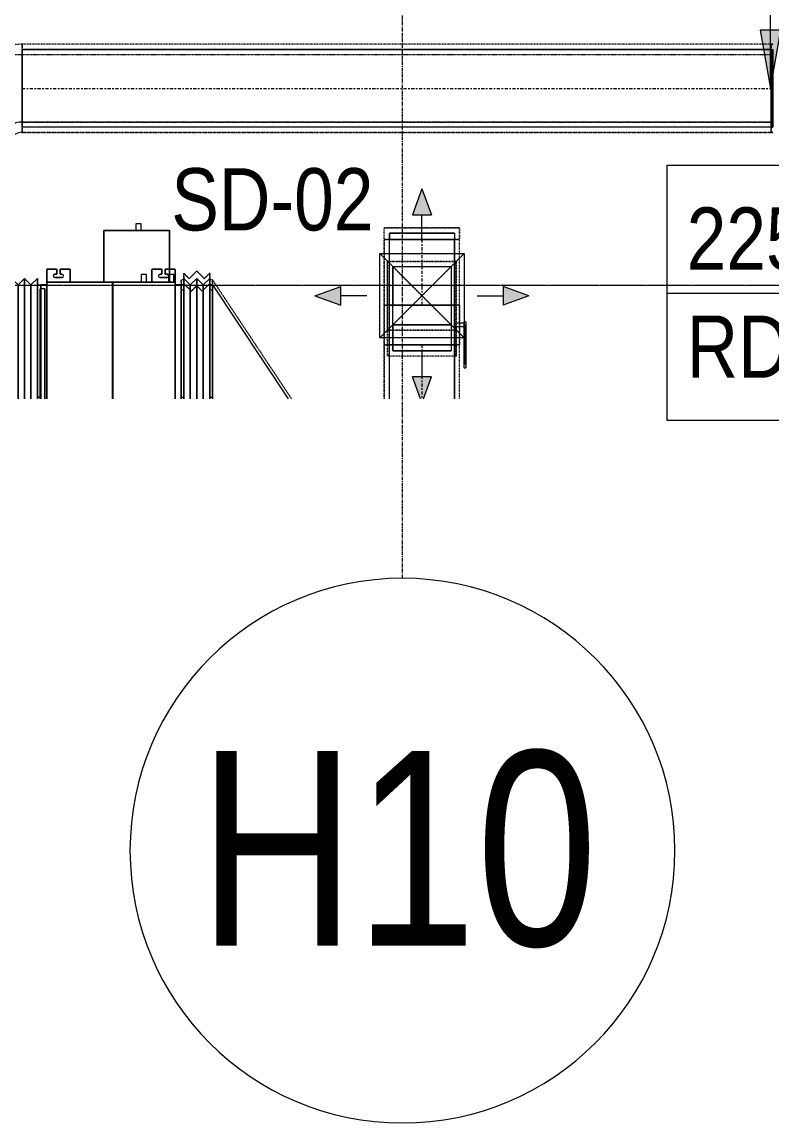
# Model space of a CAD drawing. Header units: inches. Extents: x -83664 to 20107, y -47222 to 19398.
# Drawn here: x 7562 to 10452, y -46204 to -41959 of the extents above; entities that cross this region are included whole.
import ezdxf

# ---------------------------------------------------------------- set-up
doc = ezdxf.new("R2010")
doc.units = ezdxf.units.IN
doc.header["$MEASUREMENT"] = 0
for name, pattern in [('AE7-LP-CENTER', [5.45, 3, -0.6, 1.25, -0.6]), ('Center', [29.999999, 12, -6, 6, -6]), ('Grid Line', [22.225, 12.7, -3.175, 3.175, -3.175]), ('Hidden 0_50', [1.0584, 0.5292, -0.5292]), ('Hidden 1_0', [1.7, 1, -0.7]), ('Hidden 1_5', [2.2, 1.5, -0.7])]:
    doc.linetypes.add(name, pattern=pattern)
for name, color, linetype, lineweight, true_color in [('A-ANNO-MATC', 1, 'AE7-LP-CENTER', 9, 0xff0000), ('A-DETL', 7, 'Continuous', 18, 0x00a600), ('M-HVAC-DUCT', 7, 'Continuous', 9, 0xffe97f)]:
    doc.layers.add(name, color=color, linetype=linetype, lineweight=lineweight, true_color=true_color)
for name, color, linetype, lineweight in [('A-DETL-GENF', 7, 'Continuous', 9), ('G-ANNO-TEXT', 7, 'Continuous', 9), ('M-EQPM', 7, 'Continuous', 18), ('M-HVAC-CDFF', 7, 'Continuous', 9), ('M-HVAC-DUCT-ANNO', 7, 'Continuous', 9), ('M-HVAC-DUCT-CNTR', 7, 'Center', 9), ('M-HVAC-DUCT-IDEN', 7, 'Continuous', 18), ('S-GRID', 7, 'Continuous', 9), ('S-GRID-IDEN', 7, 'Continuous', 9)]:
    doc.layers.add(name, color=color, linetype=linetype, lineweight=lineweight)
doc.styles.add('Arial Narrow_21', font='ARIALN.TTF', dxfattribs={"height": 240})
doc.styles.add('Arial_10', font='arial.ttf', dxfattribs={"width": 0.8, "height": 750})
pattern_1 = [(135, (54967.3, -159361.3), (-1060.66, -1060.66), []), (225, (54967.3, -159361.3), (1060.66, -1060.66), [])]
pattern_2 = [(225, (-177.1, -270.5), (35.355, -35.355), []), (315, (-177.1, -270.5), (35.355, 35.355), [])]

# ---------------------------------------------------------------- blocks, each defined once
blk = doc.blocks.new('FCU-04-4R-M - FCU-F1-11-8-8275393-FIRST FLOOR AC CONDITIONING LAYOUT - PART A')
at = {"layer": 'M-EQPM', "lineweight": 9, "true_color": 0x787878}
h = blk.add_hatch(dxfattribs=at)
h.set_pattern_fill('FP_52', color=8, style=0, pattern_type=2)
h.set_pattern_definition(pattern_1)
h.paths.add_polyline_path([(7.1, -270.5), (-417.4, -270.5), (-417.4, -272.7), (7.1, -271.6)])
at = {"layer": 'M-EQPM', "lineweight": 9, "true_color": 0xffffff}
h = blk.add_hatch(dxfattribs=at)
h.set_pattern_fill('FP_53', style=0, pattern_type=2)
h.set_pattern_definition(pattern_2)
h.paths.add_polyline_path([(7.1, -270.5), (-417.4, -270.5), (-417.4, -272.7), (7.1, -271.6)])
at = {"layer": 'M-EQPM'}
for p, q in [((-432.5, 270.5), (-432.5, 247.5)), ((7.1, 270.5), (-432.5, 270.5)), ((-432.5, 270.5), (7.1, 270.5)), ((-432.5, 247.5), (-432.5, 270.5)), ((-442.5, 225.7), (-642.5, 225.7)), ((-642.5, 225.7), (-642.5, -28.3)), ((-642.5, -28.3), (-642.5, 225.7)), ((-642.5, 225.7), (-442.5, 225.7)), ((-492.6, 210), (-492.6, 246.5)), ((-492.6, 246.5), (-492.6, 210)), ((-491.6, 247.5), (-442.6, 247.5)), ((-442.6, 247.5), (-491.6, 247.5)), ((-473.6, 216), (-473.6, 210)), ((-473.6, 210), (-473.6, 216)), ((-442.5, 241.7), (-472.5, 241.7)), ((-472.5, 241.7), (-472.5, 221.7)), ((-472.5, 241.7), (-472.5, 221.7)), ((-472.5, 221.7), (-442.5, 221.7)), ((-460.6, 189), (-460.6, 216)), ((-460.6, 216), (-460.6, 189)), ((-442.6, 247.5), (-442.6, 157.5)), ((-442.6, 157.5), (-442.6, 247.5)), ((7.1, 247.5), (-442.5, 247.5)), ((-442.5, 247.5), (-442.5, 7)), ((-442.5, 7), (-442.5, 247.5)), ((-442.5, 247.5), (7.1, 247.5)), ((7.1, 247.5), (-442.5, 247.5)), ((-442.5, 247.5), (-442.5, 225.7)), ((-442.5, 225.7), (-442.5, 247.5)), ((-442.5, 247.5), (7.1, 247.5)), ((-442.5, 221.7), (-442.5, 241.7)), ((-442.5, 221.7), (-442.5, 241.7)), ((-432.5, 247.5), (7.1, 247.5)), ((7.1, 247.5), (-432.5, 247.5)), ((-492.6, 158.5), (-492.6, 195)), ((-492.6, 195), (-492.6, 158.5)), ((-474.6, 209), (-491.6, 209)), ((-491.6, 209), (-474.6, 209)), ((-491.6, 196), (-474.6, 196)), ((-474.6, 196), (-491.6, 196)), ((-473.6, 195), (-473.6, 189)), ((-473.6, 189), (-473.6, 195)), ((-442.6, 157.5), (-491.6, 157.5)), ((-491.6, 157.5), (-442.6, 157.5)), ((-442.5, 136.4), (-472.5, 136.4)), ((-472.5, 136.4), (-472.5, 116.4)), ((-472.5, 136.4), (-472.5, 116.4)), ((-442.5, 116.4), (-442.5, 136.4)), ((-442.5, 116.4), (-442.5, 136.4)), ((-642.5, 115.7), (-667.5, 115.7)), ((-667.5, 115.7), (-667.5, 95.7)), ((-667.5, 115.7), (-667.5, 95.7)), ((-667.5, 95.7), (-642.5, 95.7)), ((-642.5, 95.7), (-642.5, 115.7)), ((-642.5, 95.7), (-642.5, 115.7)), ((-472.5, 116.4), (-442.5, 116.4)), ((-442.5, 7), (7.1, 7)), ((7.1, 7), (-442.5, 7)), ((7.1, 7), (-442.5, 7)), ((-442.5, 7), (-442.5, -247.5)), ((-442.5, -247.5), (-442.5, 7)), ((-442.5, 7), (7.1, 7)), ((-442.5, -28.3), (-442.5, 5.7)), ((-442.5, 5.7), (7.1, 5.7)), ((7.1, 5.7), (-442.5, 5.7)), ((-442.5, 5.7), (-442.5, -28.3)), ((-642.5, -28.3), (-442.5, -28.3)), ((-442.5, -28.3), (-642.5, -28.3)), ((-492.6, -195), (-492.6, -158.5)), ((-492.6, -158.5), (-492.6, -195)), ((-491.6, -157.5), (-442.6, -157.5)), ((-442.6, -157.5), (-491.6, -157.5)), ((-442.6, -157.5), (-442.6, -247.5)), ((-442.6, -247.5), (-442.6, -157.5)), ((-492.6, -246.5), (-492.6, -210)), ((-492.6, -210), (-492.6, -246.5)), ((-474.6, -196), (-491.6, -196)), ((-491.6, -196), (-474.6, -196)), ((-491.6, -209), (-474.6, -209)), ((-474.6, -209), (-491.6, -209)), ((-473.6, -189), (-473.6, -195)), ((-473.6, -195), (-473.6, -189)), ((-473.6, -210), (-473.6, -216)), ((-473.6, -216), (-473.6, -210)), ((-460.6, -216), (-460.6, -189)), ((-460.6, -189), (-460.6, -216)), ((-442.6, -247.5), (-491.6, -247.5)), ((-491.6, -247.5), (-442.6, -247.5)), ((-442.5, -247.5), (7.1, -247.5)), ((7.1, -247.5), (-442.5, -247.5)), ((7.1, -247.5), (-432.5, -247.5)), ((-432.5, -247.5), (-432.5, -270.5)), ((-432.5, -270.5), (-432.5, -247.5)), ((-432.5, -247.5), (7.1, -247.5)), ((-432.5, -270.5), (7.1, -270.5)), ((7.1, -270.5), (-432.5, -270.5)), ((7.1, -254.8), (-417.4, -254.8)), ((-417.4, -254.8), (7.1, -254.8)), ((-417.4, -254.8), (-417.4, -270.5)), ((-417.4, -254.8), (-417.4, -270.5)), ((7.1, -270.5), (-417.4, -270.5)), ((-417.4, -270.5), (7.1, -270.5)), ((7.1, -270.5), (-417.4, -270.5)), ((-417.4, -270.5), (7.1, -270.5)), ((-417.4, -270.5), (-417.4, -272.7)), ((-417.4, -270.5), (-417.4, -272.7)), ((7.1, -272.7), (-417.4, -272.7)), ((-417.4, -272.7), (7.1, -272.7))]:
    blk.add_line(p, q, dxfattribs=at)
for centre, radius, start, end in [((-491.6, 246.5), 1, 90, 180), ((-491.6, 246.5), 1, 90, 180), ((-467.1, 216), 6.5, 0, 180), ((-467.1, 216), 6.5, 0, 180), ((-491.6, 210), 1, 180, 270), ((-491.6, 210), 1, 180, 270), ((-491.6, 195), 1, 90, 180), ((-491.6, 195), 1, 90, 180), ((-474.6, 210), 1, 270, 0), ((-474.6, 210), 1, 270, 0), ((-474.6, 195), 1, 0, 90), ((-474.6, 195), 1, 0, 90), ((-467.1, 189), 6.5, 180, 0), ((-467.1, 189), 6.5, 180, 0), ((-491.6, 158.5), 1, 180, 270), ((-491.6, 158.5), 1, 180, 270), ((-491.6, -158.5), 1, 90, 180), ((-491.6, -158.5), 1, 90, 180), ((-491.6, -195), 1, 180, 270), ((-491.6, -195), 1, 180, 270), ((-491.6, -210), 1, 90, 180), ((-491.6, -210), 1, 90, 180), ((-474.6, -195), 1, 270, 0), ((-474.6, -195), 1, 270, 0), ((-474.6, -210), 1, 0, 90), ((-474.6, -210), 1, 0, 90), ((-467.1, -189), 6.5, 0, 180), ((-467.1, -189), 6.5, 0, 180), ((-491.6, -246.5), 1, 180, 270), ((-491.6, -246.5), 1, 180, 270), ((-467.1, -216), 6.5, 180, 0), ((-467.1, -216), 6.5, 180, 0)]:
    blk.add_arc(centre, radius, start, end, dxfattribs=at)
blk = doc.blocks.new('M_Rectangular Endcap - Standard-7535328-FIRST FLOOR AC CONDITIONING LAYOUT - PART A')
at = {"layer": 'M-HVAC-DUCT', "color": 30, "true_color": 0xff7f00}
for p, q in [((0, 125), (0, -125)), ((0, -125), (0, 125)), ((0, 125), (25, 125)), ((25, 125), (0, 125)), ((25, 125), (25, -125)), ((25, -125), (25, 125)), ((25, -125), (0, -125)), ((25, -125), (0, -125))]:
    blk.add_line(p, q, dxfattribs=at)
blk = doc.blocks.new('GCE-AT-Supply Air Rectangular Diffuser - 225x225-V89-FIRST FLOOR AC CONDITIONING LAYOUT - PART A')
at = {"layer": 'A-DETL-GENF', "true_color": 0xff7f00}
for points in [[(36.4, 312.5), (0, 412.5), (-36.4, 312.5)], [(-312.5, -36.4), (-312.5, 36.4), (-412.5, 0)], [(312.5, -36.4), (412.5, 0), (312.5, 36.4)], [(5.5, -397.4), (36.4, -312.5), (-36.4, -312.5), (-5.5, -397.4)]]:
    blk.add_hatch(color=30, dxfattribs=at).paths.add_polyline_path(points)
at = {"layer": 'A-DETL-GENF', "color": 30, "true_color": 0xff7f00}
for p, q in [((0, 412.5), (-36.4, 312.5)), ((0, 412.5), (36.4, 312.5)), ((-36.4, 312.5), (36.4, 312.5)), ((0, 212.5), (0, 312.5)), ((-162.5, -162.5), (162.5, 162.5)), ((-162.5, 162.5), (162.5, -162.5)), ((-162.5, -162.5), (-162.5, 162.5)), ((-162.5, 162.5), (162.5, 162.5)), ((162.5, 162.5), (162.5, -162.5)), ((-412.5, 0), (-312.5, 36.4)), ((-312.5, -36.4), (-312.5, 36.4)), ((212.5, 0), (312.5, 0)), ((312.5, 36.4), (312.5, -36.4)), ((412.5, 0), (312.5, 36.4)), ((-412.5, 0), (-312.5, -36.4)), ((-212.5, 0), (-312.5, 0)), ((412.5, 0), (312.5, -36.4)), ((162.5, -162.5), (-162.5, -162.5)), ((0, -212.5), (0, -312.5)), ((36.4, -312.5), (-36.4, -312.5)), ((-5.5, -397.4), (-36.4, -312.5)), ((5.5, -397.4), (36.4, -312.5))]:
    blk.add_line(p, q, dxfattribs=at)
blk = doc.blocks.new('M_Rectangular Tap - Beveled - Standard-7595213-FIRST FLOOR AC CONDITIONING LAYOUT - PART A')
at = {"layer": 'M-HVAC-DUCT', "color": 30, "true_color": 0xff7f00}
for p, q in [((153000.3, 78275.9), (153225.3, 78275.9)), ((153000.3, 78050.9), (153000.3, 78275.9)), ((153000.3, 78275.9), (153325.3, 78275.9)), ((153000.3, 78050.9), (153000.3, 78275.9)), ((153225.3, 78275.9), (153325.3, 78275.9)), ((153225.3, 78275.9), (153225.3, 78050.9)), ((153325.3, 78275.9), (153325.3, 78050.9)), ((153325.3, 78050.9), (153325.3, 78275.9)), ((153225.3, 78050.9), (153000.3, 78050.9)), ((153325.3, 78050.9), (153000.3, 78050.9)), ((153225.3, 78050.9), (153325.3, 78050.9))]:
    blk.add_line(p, q, dxfattribs=at)
blk = doc.blocks.new('REMC_M_FLEX CONNECTION_Type 2 - V_SAD-8295444-FIRST FLOOR AC CONDITIONING LAYOUT - PART A')
at = {"layer": 'M-HVAC-DUCT', "color": 30, "true_color": 0xff7f00}
for p, q in [((159641.8, 55424.8), (159641.8, 54960.2)), ((159641.8, 55424.8), (159666.8, 55399.8)), ((159666.8, 55399.8), (159641.8, 55424.8)), ((159641.8, 54960.2), (159641.8, 55424.8)), ((159666.8, 55399.8), (159691.8, 55424.8)), ((159691.8, 55424.8), (159666.8, 55399.8)), ((159666.8, 54960.2), (159666.8, 55399.8)), ((159666.8, 55399.8), (159666.8, 54960.2)), ((159666.8, 55399.8), (159666.8, 54960.2)), ((159666.8, 54960.2), (159666.8, 55399.8)), ((159691.8, 55424.8), (159691.8, 54960.2)), ((159691.8, 55424.8), (159716.8, 55399.8)), ((159716.8, 55399.8), (159691.8, 55424.8)), ((159691.8, 54960.2), (159691.8, 55424.8)), ((159691.8, 54960.2), (159691.8, 55424.8)), ((159691.8, 55424.8), (159691.8, 54960.2)), ((159716.8, 55399.8), (159741.8, 55424.8)), ((159741.8, 55424.8), (159716.8, 55399.8)), ((159716.8, 54960.2), (159716.8, 55399.8)), ((159716.8, 55399.8), (159716.8, 54960.2)), ((159716.8, 54960.2), (159716.8, 55399.8)), ((159716.8, 55399.8), (159716.8, 54960.2)), ((159741.8, 55424.8), (159741.8, 54960.2)), ((159741.8, 54960.2), (159741.8, 55424.8))]:
    blk.add_line(p, q, dxfattribs=at)
blk = doc.blocks.new('M_Rectangular Union - Standard-8295468-FIRST FLOOR AC CONDITIONING LAYOUT - PART A')
at = {"layer": 'M-HVAC-DUCT', "color": 6, "true_color": 0xff00ff}
for p, q in [((-3, -150), (-3, 150)), ((-3, 150), (-3, -150)), ((-3, 150), (3, 150)), ((-3, 150), (3, 150)), ((3, -150), (3, 150)), ((3, 150), (3, -150)), ((3, -150), (-3, -150)), ((-3, -150), (3, -150))]:
    blk.add_line(p, q, dxfattribs=at)
blk = doc.blocks.new('REMC_M_FLEX CONNECTION_Type 2 - V_SAD-V219-FIRST FLOOR AC CONDITIONING LAYOUT - PART A')
at = {"layer": 'M-HVAC-DUCT', "color": 6, "true_color": 0xff00ff}
for p, q in [((159002.9, 55399.8), (158977.9, 55424.8)), ((158977.9, 54960.2), (158977.9, 55424.8)), ((159002.9, 55399.8), (158977.9, 55424.8)), ((158977.9, 55424.8), (158977.9, 54960.2)), ((159002.9, 55399.8), (159027.9, 55424.8)), ((159002.9, 55399.8), (159027.9, 55424.8)), ((159002.9, 55399.8), (159002.9, 54960.2)), ((159002.9, 54960.2), (159002.9, 55399.8)), ((159002.9, 55399.8), (159002.9, 54960.2)), ((159002.9, 54960.2), (159002.9, 55399.8)), ((159027.9, 54960.2), (159027.9, 55424.8)), ((159027.9, 55424.8), (159027.9, 54960.2)), ((159027.9, 55424.8), (159027.9, 54960.2)), ((159027.9, 55424.8), (159052.9, 55399.8)), ((159027.9, 55424.8), (159052.9, 55399.8)), ((159027.9, 54960.2), (159027.9, 55424.8)), ((159052.9, 55399.8), (159077.9, 55424.8)), ((159052.9, 55399.8), (159077.9, 55424.8)), ((159052.9, 55399.8), (159052.9, 54960.2)), ((159052.9, 54960.2), (159052.9, 55399.8)), ((159052.9, 54960.2), (159052.9, 55399.8)), ((159052.9, 55399.8), (159052.9, 54960.2)), ((159077.9, 54960.2), (159077.9, 55424.8)), ((159077.9, 55424.8), (159077.9, 54960.2))]:
    blk.add_line(p, q, dxfattribs=at)
blk = doc.blocks.new('TEMW-ME-DMP-Volume Control Damper - Standard-V220-FIRST FLOOR AC CONDITIONING LAYOUT - PART A')
at = {"layer": 'M-HVAC-DUCT', "color": 30, "true_color": 0xff7f00}
for p, q in [((-165.1, 163.1), (-165.1, 169.4)), ((-152.4, 169.4), (-165.1, 169.4)), ((-165.1, 163.1), (-152.4, 163.1)), ((0, 169.4), (-152.4, 169.4)), ((-152.4, 169.4), (0, 169.4)), ((0, 163.1), (-152.4, 163.1)), ((-152.4, 163.1), (0, 163.1)), ((-6.3, 125), (-6.3, 163.1)), ((6.4, 163.1), (-6.3, 163.1)), ((6.4, 163.1), (-6.3, 163.1)), ((12.7, 169.4), (0, 169.4)), ((0, 163.1), (12.7, 163.1)), ((6.4, 163.1), (6.4, 125)), ((12.7, 169.4), (12.7, 163.1)), ((-76.2, 125), (-76.2, -125)), ((-76.2, -125), (-76.2, 125)), ((76.2, 125), (-76.2, 125)), ((-76.2, 125), (76.2, 125)), ((-76.2, 125), (76.2, 125)), ((-6.3, 125), (6.4, 125)), ((-6.3, 125), (6.4, 125)), ((76.2, 125), (76.2, -125)), ((76.2, -125), (76.2, 125)), ((-76.2, -125), (76.2, -125)), ((-76.2, -125), (76.2, -125)), ((-76.2, -125), (76.2, -125))]:
    blk.add_line(p, q, dxfattribs=at)
blk = doc.blocks.new('M_Rectangular Transition - Length - Standard-9452722-FIRST FLOOR AC CONDITIONING LAYOUT - PART A')
at = {"layer": 'M-HVAC-DUCT', "color": 30, "true_color": 0xff7f00}
for p, q in [((0, 432.5), (0, -7.1)), ((0, 432.5), (291.7, -7.1)), ((0, 432.5), (291.7, -7.1)), ((0, -7.1), (0, 432.5))]:
    blk.add_line(p, q, dxfattribs=at)
blk = doc.blocks.new('TEMW-SMBZ-HO-BM-HVAC-00002_rvt-1-FIRST FLOOR AC CONDITIONING LAYOUT - PART A')
at = {"layer": 'M-HVAC-DUCT', "color": 6, "linetype": 'Hidden 0_50', "true_color": 0xff00ff}
for p, q in [((159018.3, 55987.4), (159018.3, 56327.4)), ((159018.3, 56327.4), (159018.3, 55987.4)), ((159018.3, 55987.4), (159018.3, 56327.4)), ((159018.3, 56327.4), (159018.3, 55987.4)), ((161905.3, 56327.4), (159018.3, 56327.4)), ((161905.3, 56327.4), (159018.3, 56327.4)), ((161905.3, 55987.4), (161905.3, 56327.4)), ((161905.3, 56327.4), (161905.3, 55987.4)), ((161911.3, 56327.4), (161905.3, 56327.4)), ((161905.3, 56327.4), (161905.3, 55987.4)), ((161905.3, 55987.4), (161905.3, 56327.4)), ((161905.3, 56327.4), (161911.3, 56327.4)), ((159018.3, 55987.4), (161905.3, 55987.4)), ((161905.3, 55987.4), (159018.3, 55987.4)), ((161905.3, 55987.4), (161911.3, 55987.4)), ((161911.3, 55987.4), (161905.3, 55987.4))]:
    blk.add_line(p, q, dxfattribs=at)
at = {"layer": 'M-HVAC-DUCT', "color": 6, "true_color": 0xff00ff}
for p, q in [((159018.3, 56307.4), (159018.3, 56007.4)), ((159018.3, 56007.4), (159018.3, 56307.4)), ((159018.3, 56307.4), (161905.3, 56307.4)), ((161905.3, 56307.4), (159018.3, 56307.4)), ((161905.3, 56307.4), (161905.3, 56007.4)), ((161905.3, 56007.4), (161905.3, 56307.4)), ((161905.3, 56007.4), (159018.3, 56007.4)), ((161905.3, 56007.4), (159018.3, 56007.4)), ((159077.9, 54960.2), (159077.9, 55399.8)), ((159077.9, 55399.8), (159077.9, 54960.2)), ((159077.9, 55399.8), (159090.8, 55399.8)), ((159077.9, 55399.8), (159090.8, 55399.8)), ((159090.8, 54960.2), (159090.8, 55399.8)), ((159090.8, 55399.8), (159090.8, 54960.2))]:
    blk.add_line(p, q, dxfattribs=at)
at = {"layer": 'M-HVAC-DUCT', "color": 6, "linetype": 'Hidden 1_0', "true_color": 0xff00ff}
for p, q in [((159018.3, 56027.4), (159018.3, 56287.4)), ((159018.3, 56287.4), (159018.3, 56027.4)), ((159018.3, 56027.4), (159018.3, 56287.4)), ((159018.3, 56287.4), (159018.3, 56027.4)), ((161905.3, 56287.4), (159018.3, 56287.4)), ((161905.3, 56287.4), (159018.3, 56287.4)), ((161905.3, 56027.4), (161905.3, 56287.4)), ((161905.3, 56287.4), (161905.3, 56027.4)), ((159018.3, 56027.4), (161905.3, 56027.4)), ((161905.3, 56027.4), (159018.3, 56027.4))]:
    blk.add_line(p, q, dxfattribs=at)
at = {"layer": 'M-HVAC-DUCT', "color": 30, "linetype": 'Hidden 0_50', "true_color": 0xff7f00}
for p, q in [((160704.4, 55619.6), (160414.4, 55619.6)), ((160414.4, 55619.6), (160704.4, 55619.6)), ((160414.4, 55574.6), (160414.4, 55619.6)), ((160414.4, 55574.6), (160414.4, 55619.6)), ((160704.4, 55619.6), (160704.4, 55574.6)), ((160704.4, 55574.6), (160704.4, 55619.6)), ((160414.4, 55574.6), (160704.4, 55574.6)), ((160704.4, 55574.6), (160414.4, 55574.6)), ((160414.4, 55574.6), (160414.4, 55321.4)), ((160414.4, 55321.4), (160414.4, 55574.6)), ((160704.4, 55574.6), (160414.4, 55574.6)), ((160414.4, 55574.6), (160704.4, 55574.6)), ((160704.4, 55321.4), (160704.4, 55574.6)), ((160704.4, 55321.4), (160704.4, 55574.6)), ((160426.9, 55490.2), (160691.9, 55490.2)), ((160426.9, 55225.2), (160426.9, 55490.2)), ((160426.9, 55490.2), (160426.9, 55225.2)), ((160691.9, 55490.2), (160426.9, 55490.2)), ((160426.9, 55490.2), (160426.9, 55225.2)), ((160426.9, 55125.2), (160426.9, 55490.2)), ((160426.9, 55490.2), (160691.9, 55490.2)), ((160691.9, 55490.2), (160426.9, 55490.2)), ((160691.9, 55490.2), (160691.9, 55225.2)), ((160691.9, 55225.2), (160691.9, 55490.2)), ((160691.9, 55490.2), (160691.9, 55125.2)), ((160691.9, 55225.2), (160691.9, 55490.2)), ((159641.8, 54960.2), (159641.8, 55444.8)), ((159641.8, 55444.8), (159662.7, 55423.9)), ((159662.7, 55423.9), (159641.8, 55444.8)), ((159641.8, 55444.8), (159641.8, 54960.2)), ((159662.7, 55423.9), (159691.8, 55453.1)), ((159691.8, 55453.1), (159662.7, 55423.9)), ((159691.8, 55453.1), (159720.9, 55423.9)), ((159720.9, 55423.9), (159691.8, 55453.1)), ((159720.9, 55423.9), (159741.8, 55444.8)), ((159741.8, 55444.8), (159720.9, 55423.9)), ((159741.8, 55444.8), (159741.8, 54960.2)), ((159741.8, 54960.2), (159741.8, 55444.8)), ((159631.8, 54960.2), (159631.8, 55419.8)), ((159631.8, 55419.8), (159631.8, 54960.2)), ((159641.8, 55419.8), (159631.8, 55419.8)), ((159641.8, 55419.8), (159631.8, 55419.8)), ((159641.8, 54960.2), (159641.8, 55419.8)), ((159641.8, 55419.8), (159641.8, 54960.2)), ((159741.8, 54960.2), (159741.8, 55419.8)), ((159741.8, 55419.8), (159741.8, 54960.2)), ((159751.8, 55419.8), (159741.8, 55419.8)), ((159751.8, 55419.8), (159741.8, 55419.8)), ((159751.8, 54960.2), (159751.8, 55419.8)), ((159751.8, 55419.8), (159751.8, 54960.2)), ((159751.8, 55419.8), (159751.8, 54960.2)), ((159751.8, 55419.8), (160056.8, 54960.2)), ((159751.8, 55419.8), (160056.8, 54960.2)), ((159751.8, 54960.2), (159751.8, 55419.8)), ((160414.4, 55321.4), (160704.4, 55321.4)), ((160704.4, 55321.4), (160414.4, 55321.4)), ((160704.4, 55321.4), (160414.4, 55321.4)), ((160414.4, 55321.4), (160414.4, 55169)), ((160414.4, 55169), (160414.4, 55321.4)), ((160414.4, 55321.4), (160704.4, 55321.4)), ((160704.4, 55169), (160704.4, 55321.4)), ((160704.4, 55321.4), (160704.4, 55169)), ((160691.9, 55225.2), (160426.9, 55225.2)), ((160426.9, 55225.2), (160691.9, 55225.2)), ((160426.9, 55225.2), (160426.9, 55125.2)), ((160691.9, 55225.2), (160426.9, 55225.2)), ((160691.9, 55125.2), (160691.9, 55225.2)), ((160414.4, 55169), (160704.4, 55169)), ((160704.4, 55169), (160414.4, 55169)), ((160414.4, 55169), (160414.4, 54960.2)), ((160414.4, 54960.2), (160414.4, 55169)), ((160414.4, 55169), (160704.4, 55169)), ((160704.4, 55169), (160414.4, 55169)), ((160704.4, 54960.2), (160704.4, 55169)), ((160704.4, 54960.2), (160704.4, 55169)), ((160691.9, 55125.2), (160426.9, 55125.2)), ((160691.9, 55125.2), (160426.9, 55125.2))]:
    blk.add_line(p, q, dxfattribs=at)
at = {"layer": 'M-HVAC-DUCT', "color": 30, "true_color": 0xff7f00}
for p, q in [((160684.4, 55574.6), (160434.4, 55574.6)), ((160434.4, 55574.6), (160684.4, 55574.6)), ((160434.4, 55321.4), (160434.4, 55574.6)), ((160434.4, 55321.4), (160434.4, 55574.6)), ((160684.4, 55574.6), (160684.4, 55321.4)), ((160684.4, 55321.4), (160684.4, 55574.6)), ((160446.9, 55470.2), (160446.9, 55321.4)), ((160446.9, 55470.2), (160671.9, 55470.2)), ((160446.9, 55470.2), (160671.9, 55470.2)), ((160446.9, 55321.4), (160446.9, 55470.2)), ((160671.9, 55470.2), (160671.9, 55321.4)), ((160671.9, 55470.2), (160671.9, 55321.4)), ((159631.8, 55399.8), (159631.8, 54960.2)), ((159631.8, 54960.2), (159631.8, 55399.8)), ((159631.8, 55399.8), (159641.8, 55399.8)), ((159641.8, 55399.8), (159631.8, 55399.8)), ((159641.8, 55399.8), (159641.8, 54960.2)), ((159641.8, 54960.2), (159641.8, 55399.8)), ((159741.8, 55399.8), (159741.8, 54960.2)), ((159741.8, 54960.2), (159741.8, 55399.8)), ((159741.8, 55399.8), (159751.8, 55399.8)), ((159751.8, 55399.8), (159741.8, 55399.8)), ((159751.8, 55399.8), (159751.8, 54960.2)), ((159751.8, 54960.2), (159751.8, 55399.8)), ((160684.4, 55321.4), (160434.4, 55321.4)), ((160434.4, 55321.4), (160684.4, 55321.4)), ((160671.9, 55321.4), (160446.9, 55321.4)), ((160446.9, 55321.4), (160671.9, 55321.4)), ((160684.4, 55169), (160434.4, 55169)), ((160434.4, 55169), (160684.4, 55169)), ((160434.4, 54960.2), (160434.4, 55169)), ((160434.4, 54960.2), (160434.4, 55169)), ((160684.4, 55169), (160684.4, 54960.2)), ((160684.4, 54960.2), (160684.4, 55169))]:
    blk.add_line(p, q, dxfattribs=at)
at = {"layer": 'M-HVAC-DUCT', "color": 30, "linetype": 'Hidden 1_0', "true_color": 0xff7f00}
for p, q in [((159641.8, 54960.2), (159641.8, 55404.8)), ((159641.8, 55404.8), (159670.9, 55375.7)), ((159670.9, 55375.7), (159641.8, 55404.8)), ((159641.8, 55404.8), (159641.8, 54960.2)), ((159670.9, 55375.7), (159691.8, 55396.5)), ((159691.8, 55396.5), (159670.9, 55375.7)), ((159691.8, 55396.5), (159712.7, 55375.7)), ((159712.7, 55375.7), (159691.8, 55396.5)), ((159712.7, 55375.7), (159741.8, 55404.8)), ((159741.8, 55404.8), (159712.7, 55375.7)), ((159741.8, 55404.8), (159741.8, 54960.2)), ((159741.8, 54960.2), (159741.8, 55404.8)), ((159631.8, 54960.2), (159631.8, 55379.8)), ((159631.8, 55379.8), (159631.8, 54960.2)), ((159641.8, 55379.8), (159631.8, 55379.8)), ((159641.8, 55379.8), (159631.8, 55379.8)), ((159641.8, 54960.2), (159641.8, 55379.8)), ((159641.8, 55379.8), (159641.8, 54960.2)), ((159741.8, 54960.2), (159741.8, 55379.8)), ((159741.8, 55379.8), (159741.8, 54960.2)), ((159751.8, 55379.8), (159741.8, 55379.8)), ((159751.8, 55379.8), (159741.8, 55379.8)), ((159751.8, 54960.2), (159751.8, 55379.8)), ((159751.8, 55379.8), (159751.8, 54960.2))]:
    blk.add_line(p, q, dxfattribs=at)
at = {"layer": 'M-HVAC-DUCT', "color": 6, "linetype": 'Hidden 0_50', "true_color": 0xff00ff}
for radius in [395, 395, 55, 55]:
    blk.add_arc((159018.3, 55932.4), radius, 90, 180, dxfattribs=at)
at = {"layer": 'M-HVAC-DUCT', "color": 6, "linetype": 'Hidden 1_0', "true_color": 0xff00ff}
for radius in [355, 355, 95, 95]:
    blk.add_arc((159018.3, 55932.4), radius, 90, 180, dxfattribs=at)
at = {"layer": 'M-HVAC-DUCT-ANNO', "color": 30, "linetype": 'Hidden 1_5', "true_color": 0xff7f00}
for p, q in [((160446.9, 55245.2), (160446.9, 55470.2)), ((160446.9, 55470.2), (160671.9, 55470.2)), ((160446.9, 55470.2), (160671.9, 55245.2)), ((160671.9, 55470.2), (160446.9, 55245.2)), ((160671.9, 55470.2), (160671.9, 55245.2)), ((160671.9, 55245.2), (160446.9, 55245.2))]:
    blk.add_line(p, q, dxfattribs=at)
at = {"layer": 'M-HVAC-DUCT-CNTR', "color": 6, "true_color": 0xff00ff}
for p, q in [((159018.3, 56157.4), (161905.3, 56157.4)), ((159090.8, 54967.3), (159077.9, 54967.3))]:
    blk.add_line(p, q, dxfattribs=at)
at = {"layer": 'M-HVAC-DUCT-CNTR', "color": 30, "true_color": 0xff7f00}
for p, q in [((160559.4, 55574.6), (160559.4, 55321.4)), ((160559.4, 55169), (160559.4, 54960.2)), ((159631.8, 54967.3), (159641.8, 54967.3)), ((159741.8, 54967.3), (159751.8, 54967.3))]:
    blk.add_line(p, q, dxfattribs=at)
at = {"layer": 'M-EQPM', "color": 6, "linetype": 'Hidden 0_50', "lineweight": 9, "true_color": 0xff00ff, "rotation": 269.9999999999997}
blk.add_blockref('FCU-04-4R-M - FCU-F1-11-8-8275393-FIRST FLOOR AC CONDITIONING LAYOUT - PART A', (159361.3, 54967.3), dxfattribs=at)
at = {"layer": 'M-HVAC-CDFF', "color": 6, "linetype": 'Hidden 0_50', "lineweight": 9, "true_color": 0xff00ff}
blk.add_blockref('GCE-AT-Supply Air Rectangular Diffuser - 225x225-V89-FIRST FLOOR AC CONDITIONING LAYOUT - PART A', (160559.4, 55357.7), dxfattribs=at)
at = {"layer": 'M-HVAC-DUCT', "color": 6, "linetype": 'Hidden 0_50', "lineweight": 9, "true_color": 0xff00ff}
for name, p in [('M_Rectangular Union - Standard-8295468-FIRST FLOOR AC CONDITIONING LAYOUT - PART A', (161908.3, 56157.4)), ('REMC_M_FLEX CONNECTION_Type 2 - V_SAD-V219-FIRST FLOOR AC CONDITIONING LAYOUT - PART A', (0, 0)), ('REMC_M_FLEX CONNECTION_Type 2 - V_SAD-8295444-FIRST FLOOR AC CONDITIONING LAYOUT - PART A', (0, 0)), ('M_Rectangular Transition - Length - Standard-9452722-FIRST FLOOR AC CONDITIONING LAYOUT - PART A', (159751.8, 54967.3))]:
    blk.add_blockref(name, p, dxfattribs=at)
for name, p, rotation in [('M_Rectangular Endcap - Standard-7535328-FIRST FLOOR AC CONDITIONING LAYOUT - PART A', (160559.4, 55574.6), 90), ('M_Rectangular Tap - Beveled - Standard-7595213-FIRST FLOOR AC CONDITIONING LAYOUT - PART A', (82395.9, 208470.4), 270.0000000000001)]:
    blk.add_blockref(name, p, dxfattribs=dict(at, rotation=rotation))
at = {"layer": 'M-HVAC-DUCT', "color": 6, "linetype": 'Hidden 0_50', "lineweight": 9, "true_color": 0xff00ff, "extrusion": (0, 0, -1), "rotation": 90}
blk.add_blockref('TEMW-ME-DMP-Volume Control Damper - Standard-V220-FIRST FLOOR AC CONDITIONING LAYOUT - PART A', (-160559.4, 55245.2), dxfattribs=at)
blk = doc.blocks.new('FCU-04-4R-M - FCU-F1-11-8-V275-FIRST FLOOR AC CONDITIONING LAYOUT - PART A')
at = {"layer": 'M-EQPM', "lineweight": 9, "true_color": 0x787878}
h = blk.add_hatch(dxfattribs=at)
h.set_pattern_fill('FP_52', color=8, style=0, pattern_type=2)
h.set_pattern_definition(pattern_1)
h.paths.add_polyline_path([(7.1, -270.5), (-417.4, -270.5), (-417.4, -272.7), (7.1, -271.6)])
at = {"layer": 'M-EQPM', "lineweight": 9, "true_color": 0xffffff}
h = blk.add_hatch(dxfattribs=at)
h.set_pattern_fill('FP_53', style=0, pattern_type=2)
h.set_pattern_definition(pattern_2)
h.paths.add_polyline_path([(7.1, -270.5), (-417.4, -270.5), (-417.4, -272.7), (7.1, -271.6)])
at = {"layer": 'M-EQPM'}
for p, q in [((-432.5, 270.5), (-432.5, 247.5)), ((7.1, 270.5), (-432.5, 270.5)), ((-432.5, 270.5), (7.1, 270.5)), ((-432.5, 247.5), (-432.5, 270.5)), ((-442.5, 225.7), (-642.5, 225.7)), ((-642.5, 225.7), (-642.5, -28.3)), ((-642.5, -28.3), (-642.5, 225.7)), ((-642.5, 225.7), (-442.5, 225.7)), ((-492.6, 210), (-492.6, 246.5)), ((-492.6, 246.5), (-492.6, 210)), ((-491.6, 247.5), (-442.6, 247.5)), ((-442.6, 247.5), (-491.6, 247.5)), ((-473.6, 216), (-473.6, 210)), ((-473.6, 210), (-473.6, 216)), ((-442.5, 241.7), (-472.5, 241.7)), ((-472.5, 241.7), (-472.5, 221.7)), ((-472.5, 241.7), (-472.5, 221.7)), ((-472.5, 221.7), (-442.5, 221.7)), ((-460.6, 189), (-460.6, 216)), ((-460.6, 216), (-460.6, 189)), ((-442.6, 247.5), (-442.6, 157.5)), ((-442.6, 157.5), (-442.6, 247.5)), ((7.1, 247.5), (-442.5, 247.5)), ((-442.5, 247.5), (-442.5, 7)), ((-442.5, 7), (-442.5, 247.5)), ((-442.5, 247.5), (7.1, 247.5)), ((7.1, 247.5), (-442.5, 247.5)), ((-442.5, 247.5), (-442.5, 225.7)), ((-442.5, 225.7), (-442.5, 247.5)), ((-442.5, 247.5), (7.1, 247.5)), ((-442.5, 221.7), (-442.5, 241.7)), ((-442.5, 221.7), (-442.5, 241.7)), ((-432.5, 247.5), (7.1, 247.5)), ((7.1, 247.5), (-432.5, 247.5)), ((-492.6, 158.5), (-492.6, 195)), ((-492.6, 195), (-492.6, 158.5)), ((-474.6, 209), (-491.6, 209)), ((-491.6, 209), (-474.6, 209)), ((-491.6, 196), (-474.6, 196)), ((-474.6, 196), (-491.6, 196)), ((-473.6, 195), (-473.6, 189)), ((-473.6, 189), (-473.6, 195)), ((-442.6, 157.5), (-491.6, 157.5)), ((-491.6, 157.5), (-442.6, 157.5)), ((-442.5, 136.4), (-472.5, 136.4)), ((-472.5, 136.4), (-472.5, 116.4)), ((-472.5, 136.4), (-472.5, 116.4)), ((-442.5, 116.4), (-442.5, 136.4)), ((-442.5, 116.4), (-442.5, 136.4)), ((-642.5, 115.7), (-667.5, 115.7)), ((-667.5, 115.7), (-667.5, 95.7)), ((-667.5, 115.7), (-667.5, 95.7)), ((-667.5, 95.7), (-642.5, 95.7)), ((-642.5, 95.7), (-642.5, 115.7)), ((-642.5, 95.7), (-642.5, 115.7)), ((-472.5, 116.4), (-442.5, 116.4)), ((-442.5, 7), (7.1, 7)), ((7.1, 7), (-442.5, 7)), ((7.1, 7), (-442.5, 7)), ((-442.5, 7), (-442.5, -247.5)), ((-442.5, -247.5), (-442.5, 7)), ((-442.5, 7), (7.1, 7)), ((-442.5, -28.3), (-442.5, 5.7)), ((-442.5, 5.7), (7.1, 5.7)), ((7.1, 5.7), (-442.5, 5.7)), ((-442.5, 5.7), (-442.5, -28.3)), ((-642.5, -28.3), (-442.5, -28.3)), ((-442.5, -28.3), (-642.5, -28.3)), ((-492.6, -195), (-492.6, -158.5)), ((-492.6, -158.5), (-492.6, -195)), ((-491.6, -157.5), (-442.6, -157.5)), ((-442.6, -157.5), (-491.6, -157.5)), ((-442.6, -157.5), (-442.6, -247.5)), ((-442.6, -247.5), (-442.6, -157.5)), ((-492.6, -246.5), (-492.6, -210)), ((-492.6, -210), (-492.6, -246.5)), ((-474.6, -196), (-491.6, -196)), ((-491.6, -196), (-474.6, -196)), ((-491.6, -209), (-474.6, -209)), ((-474.6, -209), (-491.6, -209)), ((-473.6, -189), (-473.6, -195)), ((-473.6, -195), (-473.6, -189)), ((-473.6, -210), (-473.6, -216)), ((-473.6, -216), (-473.6, -210)), ((-460.6, -216), (-460.6, -189)), ((-460.6, -189), (-460.6, -216)), ((-442.6, -247.5), (-491.6, -247.5)), ((-491.6, -247.5), (-442.6, -247.5)), ((-442.5, -247.5), (7.1, -247.5)), ((7.1, -247.5), (-442.5, -247.5)), ((7.1, -247.5), (-432.5, -247.5)), ((-432.5, -247.5), (-432.5, -270.5)), ((-432.5, -270.5), (-432.5, -247.5)), ((-432.5, -247.5), (7.1, -247.5)), ((-432.5, -270.5), (7.1, -270.5)), ((7.1, -270.5), (-432.5, -270.5)), ((7.1, -254.8), (-417.4, -254.8)), ((-417.4, -254.8), (7.1, -254.8)), ((-417.4, -254.8), (-417.4, -270.5)), ((-417.4, -254.8), (-417.4, -270.5)), ((7.1, -270.5), (-417.4, -270.5)), ((-417.4, -270.5), (7.1, -270.5)), ((7.1, -270.5), (-417.4, -270.5)), ((-417.4, -270.5), (7.1, -270.5)), ((-417.4, -270.5), (-417.4, -272.7)), ((-417.4, -270.5), (-417.4, -272.7)), ((7.1, -272.7), (-417.4, -272.7)), ((-417.4, -272.7), (7.1, -272.7))]:
    blk.add_line(p, q, dxfattribs=at)
for centre, radius, start, end in [((-491.6, 246.5), 1, 90, 180), ((-491.6, 246.5), 1, 90, 180), ((-467.1, 216), 6.5, 0, 180), ((-467.1, 216), 6.5, 0, 180), ((-491.6, 210), 1, 180, 270), ((-491.6, 210), 1, 180, 270), ((-491.6, 195), 1, 90, 180), ((-491.6, 195), 1, 90, 180), ((-474.6, 210), 1, 270, 0), ((-474.6, 210), 1, 270, 0), ((-474.6, 195), 1, 0, 90), ((-474.6, 195), 1, 0, 90), ((-467.1, 189), 6.5, 180, 0), ((-467.1, 189), 6.5, 180, 0), ((-491.6, 158.5), 1, 180, 270), ((-491.6, 158.5), 1, 180, 270), ((-491.6, -158.5), 1, 90, 180), ((-491.6, -158.5), 1, 90, 180), ((-491.6, -195), 1, 180, 270), ((-491.6, -195), 1, 180, 270), ((-491.6, -210), 1, 90, 180), ((-491.6, -210), 1, 90, 180), ((-474.6, -195), 1, 270, 0), ((-474.6, -195), 1, 270, 0), ((-474.6, -210), 1, 0, 90), ((-474.6, -210), 1, 0, 90), ((-467.1, -189), 6.5, 0, 180), ((-467.1, -189), 6.5, 0, 180), ((-491.6, -246.5), 1, 180, 270), ((-491.6, -246.5), 1, 180, 270), ((-467.1, -216), 6.5, 180, 0), ((-467.1, -216), 6.5, 180, 0)]:
    blk.add_arc(centre, radius, start, end, dxfattribs=at)
blk = doc.blocks.new('TEMW-SMBZ-HO-BM-HVAC-00002_rvt-2-FIRST FLOOR AC CONDITIONING LAYOUT - PART A')
at = {"layer": 'M-HVAC-DUCT', "color": 6, "linetype": 'Hidden 0_50', "true_color": 0xff00ff}
for p, q in [((159018.3, 55987.4), (159018.3, 56327.4)), ((159018.3, 56327.4), (159018.3, 55987.4)), ((159018.3, 55987.4), (159018.3, 56327.4)), ((159018.3, 56327.4), (159018.3, 55987.4)), ((161905.3, 56327.4), (159018.3, 56327.4)), ((161905.3, 56327.4), (159018.3, 56327.4)), ((161905.3, 55987.4), (161905.3, 56327.4)), ((161905.3, 56327.4), (161905.3, 55987.4)), ((161911.3, 56327.4), (161905.3, 56327.4)), ((161905.3, 56327.4), (161905.3, 55987.4)), ((161905.3, 55987.4), (161905.3, 56327.4)), ((161905.3, 56327.4), (161911.3, 56327.4)), ((159018.3, 55987.4), (161905.3, 55987.4)), ((161905.3, 55987.4), (159018.3, 55987.4)), ((161905.3, 55987.4), (161911.3, 55987.4)), ((161911.3, 55987.4), (161905.3, 55987.4))]:
    blk.add_line(p, q, dxfattribs=at)
at = {"layer": 'M-HVAC-DUCT', "color": 6, "true_color": 0xff00ff}
for p, q in [((159018.3, 56307.4), (159018.3, 56007.4)), ((159018.3, 56007.4), (159018.3, 56307.4)), ((159018.3, 56307.4), (161905.3, 56307.4)), ((161905.3, 56307.4), (159018.3, 56307.4)), ((161905.3, 56307.4), (161905.3, 56007.4)), ((161905.3, 56007.4), (161905.3, 56307.4)), ((161905.3, 56007.4), (159018.3, 56007.4)), ((161905.3, 56007.4), (159018.3, 56007.4)), ((159077.9, 54960.2), (159077.9, 55399.8)), ((159077.9, 55399.8), (159077.9, 54960.2)), ((159077.9, 55399.8), (159090.8, 55399.8)), ((159077.9, 55399.8), (159090.8, 55399.8)), ((159090.8, 54960.2), (159090.8, 55399.8)), ((159090.8, 55399.8), (159090.8, 54960.2))]:
    blk.add_line(p, q, dxfattribs=at)
at = {"layer": 'M-HVAC-DUCT', "color": 6, "linetype": 'Hidden 1_0', "true_color": 0xff00ff}
for p, q in [((159018.3, 56027.4), (159018.3, 56287.4)), ((159018.3, 56287.4), (159018.3, 56027.4)), ((159018.3, 56027.4), (159018.3, 56287.4)), ((159018.3, 56287.4), (159018.3, 56027.4)), ((161905.3, 56287.4), (159018.3, 56287.4)), ((161905.3, 56287.4), (159018.3, 56287.4)), ((161905.3, 56027.4), (161905.3, 56287.4)), ((161905.3, 56287.4), (161905.3, 56027.4)), ((159018.3, 56027.4), (161905.3, 56027.4)), ((161905.3, 56027.4), (159018.3, 56027.4))]:
    blk.add_line(p, q, dxfattribs=at)
at = {"layer": 'M-HVAC-DUCT', "color": 30, "linetype": 'Hidden 0_50', "true_color": 0xff7f00}
for p, q in [((160704.4, 55619.6), (160414.4, 55619.6)), ((160414.4, 55619.6), (160704.4, 55619.6)), ((160414.4, 55574.6), (160414.4, 55619.6)), ((160414.4, 55574.6), (160414.4, 55619.6)), ((160704.4, 55619.6), (160704.4, 55574.6)), ((160704.4, 55574.6), (160704.4, 55619.6)), ((160414.4, 55574.6), (160704.4, 55574.6)), ((160704.4, 55574.6), (160414.4, 55574.6)), ((160414.4, 55574.6), (160414.4, 55321.4)), ((160414.4, 55321.4), (160414.4, 55574.6)), ((160704.4, 55574.6), (160414.4, 55574.6)), ((160414.4, 55574.6), (160704.4, 55574.6)), ((160704.4, 55321.4), (160704.4, 55574.6)), ((160704.4, 55321.4), (160704.4, 55574.6)), ((160426.9, 55490.2), (160691.9, 55490.2)), ((160426.9, 55225.2), (160426.9, 55490.2)), ((160426.9, 55490.2), (160426.9, 55225.2)), ((160691.9, 55490.2), (160426.9, 55490.2)), ((160426.9, 55490.2), (160426.9, 55225.2)), ((160426.9, 55125.2), (160426.9, 55490.2)), ((160426.9, 55490.2), (160691.9, 55490.2)), ((160691.9, 55490.2), (160426.9, 55490.2)), ((160691.9, 55490.2), (160691.9, 55225.2)), ((160691.9, 55225.2), (160691.9, 55490.2)), ((160691.9, 55490.2), (160691.9, 55125.2)), ((160691.9, 55225.2), (160691.9, 55490.2)), ((159641.8, 54960.2), (159641.8, 55444.8)), ((159641.8, 55444.8), (159662.7, 55423.9)), ((159662.7, 55423.9), (159641.8, 55444.8)), ((159641.8, 55444.8), (159641.8, 54960.2)), ((159662.7, 55423.9), (159691.8, 55453.1)), ((159691.8, 55453.1), (159662.7, 55423.9)), ((159691.8, 55453.1), (159720.9, 55423.9)), ((159720.9, 55423.9), (159691.8, 55453.1)), ((159720.9, 55423.9), (159741.8, 55444.8)), ((159741.8, 55444.8), (159720.9, 55423.9)), ((159741.8, 55444.8), (159741.8, 54960.2)), ((159741.8, 54960.2), (159741.8, 55444.8)), ((159631.8, 54960.2), (159631.8, 55419.8)), ((159631.8, 55419.8), (159631.8, 54960.2)), ((159641.8, 55419.8), (159631.8, 55419.8)), ((159641.8, 55419.8), (159631.8, 55419.8)), ((159641.8, 54960.2), (159641.8, 55419.8)), ((159641.8, 55419.8), (159641.8, 54960.2)), ((159741.8, 54960.2), (159741.8, 55419.8)), ((159741.8, 55419.8), (159741.8, 54960.2)), ((159751.8, 55419.8), (159741.8, 55419.8)), ((159751.8, 55419.8), (159741.8, 55419.8)), ((159751.8, 54960.2), (159751.8, 55419.8)), ((159751.8, 55419.8), (159751.8, 54960.2)), ((159751.8, 55419.8), (159751.8, 54960.2)), ((159751.8, 55419.8), (160056.8, 54960.2)), ((159751.8, 55419.8), (160056.8, 54960.2)), ((159751.8, 54960.2), (159751.8, 55419.8)), ((160414.4, 55321.4), (160704.4, 55321.4)), ((160704.4, 55321.4), (160414.4, 55321.4)), ((160704.4, 55321.4), (160414.4, 55321.4)), ((160414.4, 55321.4), (160414.4, 55169)), ((160414.4, 55169), (160414.4, 55321.4)), ((160414.4, 55321.4), (160704.4, 55321.4)), ((160704.4, 55169), (160704.4, 55321.4)), ((160704.4, 55321.4), (160704.4, 55169)), ((160691.9, 55225.2), (160426.9, 55225.2)), ((160426.9, 55225.2), (160691.9, 55225.2)), ((160426.9, 55225.2), (160426.9, 55125.2)), ((160691.9, 55225.2), (160426.9, 55225.2)), ((160691.9, 55125.2), (160691.9, 55225.2)), ((160414.4, 55169), (160704.4, 55169)), ((160704.4, 55169), (160414.4, 55169)), ((160414.4, 55169), (160414.4, 54960.2)), ((160414.4, 54960.2), (160414.4, 55169)), ((160414.4, 55169), (160704.4, 55169)), ((160704.4, 55169), (160414.4, 55169)), ((160704.4, 54960.2), (160704.4, 55169)), ((160704.4, 54960.2), (160704.4, 55169)), ((160691.9, 55125.2), (160426.9, 55125.2)), ((160691.9, 55125.2), (160426.9, 55125.2))]:
    blk.add_line(p, q, dxfattribs=at)
at = {"layer": 'M-HVAC-DUCT', "color": 30, "true_color": 0xff7f00}
for p, q in [((160684.4, 55574.6), (160434.4, 55574.6)), ((160434.4, 55574.6), (160684.4, 55574.6)), ((160434.4, 55321.4), (160434.4, 55574.6)), ((160434.4, 55321.4), (160434.4, 55574.6)), ((160684.4, 55574.6), (160684.4, 55321.4)), ((160684.4, 55321.4), (160684.4, 55574.6)), ((160446.9, 55470.2), (160446.9, 55321.4)), ((160446.9, 55470.2), (160671.9, 55470.2)), ((160446.9, 55470.2), (160671.9, 55470.2)), ((160446.9, 55321.4), (160446.9, 55470.2)), ((160671.9, 55470.2), (160671.9, 55321.4)), ((160671.9, 55470.2), (160671.9, 55321.4)), ((159631.8, 55399.8), (159631.8, 54960.2)), ((159631.8, 54960.2), (159631.8, 55399.8)), ((159631.8, 55399.8), (159641.8, 55399.8)), ((159641.8, 55399.8), (159631.8, 55399.8)), ((159641.8, 55399.8), (159641.8, 54960.2)), ((159641.8, 54960.2), (159641.8, 55399.8)), ((159741.8, 55399.8), (159741.8, 54960.2)), ((159741.8, 54960.2), (159741.8, 55399.8)), ((159741.8, 55399.8), (159751.8, 55399.8)), ((159751.8, 55399.8), (159741.8, 55399.8)), ((159751.8, 55399.8), (159751.8, 54960.2)), ((159751.8, 54960.2), (159751.8, 55399.8)), ((160684.4, 55321.4), (160434.4, 55321.4)), ((160434.4, 55321.4), (160684.4, 55321.4)), ((160671.9, 55321.4), (160446.9, 55321.4)), ((160446.9, 55321.4), (160671.9, 55321.4)), ((160684.4, 55169), (160434.4, 55169)), ((160434.4, 55169), (160684.4, 55169)), ((160434.4, 54960.2), (160434.4, 55169)), ((160434.4, 54960.2), (160434.4, 55169)), ((160684.4, 55169), (160684.4, 54960.2)), ((160684.4, 54960.2), (160684.4, 55169))]:
    blk.add_line(p, q, dxfattribs=at)
at = {"layer": 'M-HVAC-DUCT', "color": 30, "linetype": 'Hidden 1_0', "true_color": 0xff7f00}
for p, q in [((159641.8, 54960.2), (159641.8, 55404.8)), ((159641.8, 55404.8), (159670.9, 55375.7)), ((159670.9, 55375.7), (159641.8, 55404.8)), ((159641.8, 55404.8), (159641.8, 54960.2)), ((159670.9, 55375.7), (159691.8, 55396.5)), ((159691.8, 55396.5), (159670.9, 55375.7)), ((159691.8, 55396.5), (159712.7, 55375.7)), ((159712.7, 55375.7), (159691.8, 55396.5)), ((159712.7, 55375.7), (159741.8, 55404.8)), ((159741.8, 55404.8), (159712.7, 55375.7)), ((159741.8, 55404.8), (159741.8, 54960.2)), ((159741.8, 54960.2), (159741.8, 55404.8)), ((159631.8, 54960.2), (159631.8, 55379.8)), ((159631.8, 55379.8), (159631.8, 54960.2)), ((159641.8, 55379.8), (159631.8, 55379.8)), ((159641.8, 55379.8), (159631.8, 55379.8)), ((159641.8, 54960.2), (159641.8, 55379.8)), ((159641.8, 55379.8), (159641.8, 54960.2)), ((159741.8, 54960.2), (159741.8, 55379.8)), ((159741.8, 55379.8), (159741.8, 54960.2)), ((159751.8, 55379.8), (159741.8, 55379.8)), ((159751.8, 55379.8), (159741.8, 55379.8)), ((159751.8, 54960.2), (159751.8, 55379.8)), ((159751.8, 55379.8), (159751.8, 54960.2))]:
    blk.add_line(p, q, dxfattribs=at)
at = {"layer": 'M-HVAC-DUCT', "color": 6, "linetype": 'Hidden 0_50', "true_color": 0xff00ff}
for radius in [395, 395, 55, 55]:
    blk.add_arc((159018.3, 55932.4), radius, 90, 180, dxfattribs=at)
at = {"layer": 'M-HVAC-DUCT', "color": 6, "linetype": 'Hidden 1_0', "true_color": 0xff00ff}
for radius in [355, 355, 95, 95]:
    blk.add_arc((159018.3, 55932.4), radius, 90, 180, dxfattribs=at)
at = {"layer": 'M-HVAC-DUCT-ANNO', "color": 30, "linetype": 'Hidden 1_5', "true_color": 0xff7f00}
for p, q in [((160446.9, 55245.2), (160446.9, 55470.2)), ((160446.9, 55470.2), (160671.9, 55470.2)), ((160446.9, 55470.2), (160671.9, 55245.2)), ((160671.9, 55470.2), (160446.9, 55245.2)), ((160671.9, 55470.2), (160671.9, 55245.2)), ((160671.9, 55245.2), (160446.9, 55245.2))]:
    blk.add_line(p, q, dxfattribs=at)
at = {"layer": 'M-HVAC-DUCT-CNTR', "color": 6, "true_color": 0xff00ff}
for p, q in [((159018.3, 56157.4), (161905.3, 56157.4)), ((159090.8, 54967.3), (159077.9, 54967.3))]:
    blk.add_line(p, q, dxfattribs=at)
at = {"layer": 'M-HVAC-DUCT-CNTR', "color": 30, "true_color": 0xff7f00}
for p, q in [((160559.4, 55574.6), (160559.4, 55321.4)), ((160559.4, 55169), (160559.4, 54960.2)), ((159631.8, 54967.3), (159641.8, 54967.3)), ((159741.8, 54967.3), (159751.8, 54967.3))]:
    blk.add_line(p, q, dxfattribs=at)
at = {"layer": 'M-EQPM', "color": 6, "linetype": 'Hidden 0_50', "lineweight": 9, "true_color": 0xff00ff, "rotation": 269.9999999999997}
blk.add_blockref('FCU-04-4R-M - FCU-F1-11-8-V275-FIRST FLOOR AC CONDITIONING LAYOUT - PART A', (159361.3, 54967.3), dxfattribs=at)
at = {"layer": 'M-HVAC-CDFF', "color": 6, "linetype": 'Hidden 0_50', "lineweight": 9, "true_color": 0xff00ff}
blk.add_blockref('GCE-AT-Supply Air Rectangular Diffuser - 225x225-V89-FIRST FLOOR AC CONDITIONING LAYOUT - PART A', (160559.4, 55357.7), dxfattribs=at)
at = {"layer": 'M-HVAC-DUCT', "color": 6, "linetype": 'Hidden 0_50', "lineweight": 9, "true_color": 0xff00ff}
for name, p in [('M_Rectangular Union - Standard-8295468-FIRST FLOOR AC CONDITIONING LAYOUT - PART A', (161908.3, 56157.4)), ('REMC_M_FLEX CONNECTION_Type 2 - V_SAD-V219-FIRST FLOOR AC CONDITIONING LAYOUT - PART A', (0, 0)), ('REMC_M_FLEX CONNECTION_Type 2 - V_SAD-8295444-FIRST FLOOR AC CONDITIONING LAYOUT - PART A', (0, 0)), ('M_Rectangular Transition - Length - Standard-9452722-FIRST FLOOR AC CONDITIONING LAYOUT - PART A', (159751.8, 54967.3))]:
    blk.add_blockref(name, p, dxfattribs=at)
for name, p, rotation in [('M_Rectangular Endcap - Standard-7535328-FIRST FLOOR AC CONDITIONING LAYOUT - PART A', (160559.4, 55574.6), 90), ('M_Rectangular Tap - Beveled - Standard-7595213-FIRST FLOOR AC CONDITIONING LAYOUT - PART A', (82395.9, 208470.4), 270.0000000000001)]:
    blk.add_blockref(name, p, dxfattribs=dict(at, rotation=rotation))
at = {"layer": 'M-HVAC-DUCT', "color": 6, "linetype": 'Hidden 0_50', "lineweight": 9, "true_color": 0xff00ff, "extrusion": (0, 0, -1), "rotation": 90}
blk.add_blockref('TEMW-ME-DMP-Volume Control Damper - Standard-V220-FIRST FLOOR AC CONDITIONING LAYOUT - PART A', (-160559.4, 55245.2), dxfattribs=at)
blk = doc.blocks.new('Grid - Grid Head-AE7-24584-FIRST FLOOR AC CONDITIONING LAYOUT - PART A')
at = {"layer": 'S-GRID-IDEN', "color": 9, "true_color": 0xbbbbbb}
for start, end in [(360, 180), (180, 360)]:
    blk.add_arc((0, 0), 7, start, end, dxfattribs=at)

msp = doc.modelspace()

# ---------------------------------------------------------------- hatches: boundary and pattern name
at = {"layer": 'M-HVAC-DUCT-IDEN', "lineweight": 9}
msp.add_hatch(color=256, dxfattribs=at).paths.add_polyline_path([(10445.7, -42214.8), (10485.4, -41989.8), (10406, -41989.8)])

# ---------------------------------------------------------------- linework, layer by layer
at = {"layer": 'A-ANNO-MATC'}
msp.add_line((-79564.5, -42973.2), (20076.9, -42973.2), dxfattribs=at)
at = {"layer": 'A-DETL', "color": 7, "lineweight": 9}
msp.add_line((10048.5, -43003.8), (12333.5, -43003.8), dxfattribs=at)
at = {"layer": 'G-ANNO-TEXT', "flags": 128}
msp.add_lwpolyline([(10047.9, -42511.4), (12330.9, -42511.4), (12330.9, -43495.4), (10047.9, -43495.4)], close=True, dxfattribs=at)
at = {"layer": 'M-HVAC-DUCT-IDEN', "lineweight": 9}
for p, q in [((10445.7, -42214.8), (10445.7, -41597.8)), ((10485.4, -41989.8), (10406, -41989.8)), ((10406, -41989.8), (10445.7, -42214.8)), ((10445.7, -42214.8), (10485.4, -41989.8))]:
    msp.add_line(p, q, dxfattribs=at)
at = {"layer": 'S-GRID', "color": 254, "linetype": 'Grid Line', "true_color": 0xdcdcdc}
msp.add_line((9027.7, -44103.7), (9027.7, 15149.1), dxfattribs=at)

# ---------------------------------------------------------------- block references
at = {"lineweight": 5}
for name in ['TEMW-SMBZ-HO-BM-HVAC-00002_rvt-1-FIRST FLOOR AC CONDITIONING LAYOUT - PART A', 'TEMW-SMBZ-HO-BM-HVAC-00002_rvt-2-FIRST FLOOR AC CONDITIONING LAYOUT - PART A']:
    msp.add_blockref(name, (-151456.7, -98372.2), dxfattribs=at)
at = {"layer": 'S-GRID-IDEN', "color": 9, "true_color": 0xbbbbbb, "xscale": 149.9999999999999, "yscale": 149.9999999999999, "zscale": 149.9999999999999}
msp.add_blockref('Grid - Grid Head-AE7-24584-FIRST FLOOR AC CONDITIONING LAYOUT - PART A', (9027.7, -45153.7), dxfattribs=at)

# ---------------------------------------------------------------- texts
at = {"layer": 'G-ANNO-TEXT', "char_height": 240, "attachment_point": 1, "style": 'Arial Narrow_21'}
for s, insert, width in [('SD-02', (8136.9, -42522.5), 986.076), ('225x225  2 N0', (10122.9, -42673.8), 2248.733), ('RD-02      20 NC', (10122.9, -43090.5), 2573.417)]:
    msp.add_mtext(s, dxfattribs=dict(at, insert=insert, width=width))
at = {"layer": 'S-GRID-IDEN', "color": 9, "true_color": 0xbbbbbb, "insert": (8241.5, -44769.8), "char_height": 750, "width": 1895.189, "attachment_point": 1, "style": 'Arial_10'}
msp.add_mtext('H10', dxfattribs=at)

doc.saveas('drawing.dxf')
